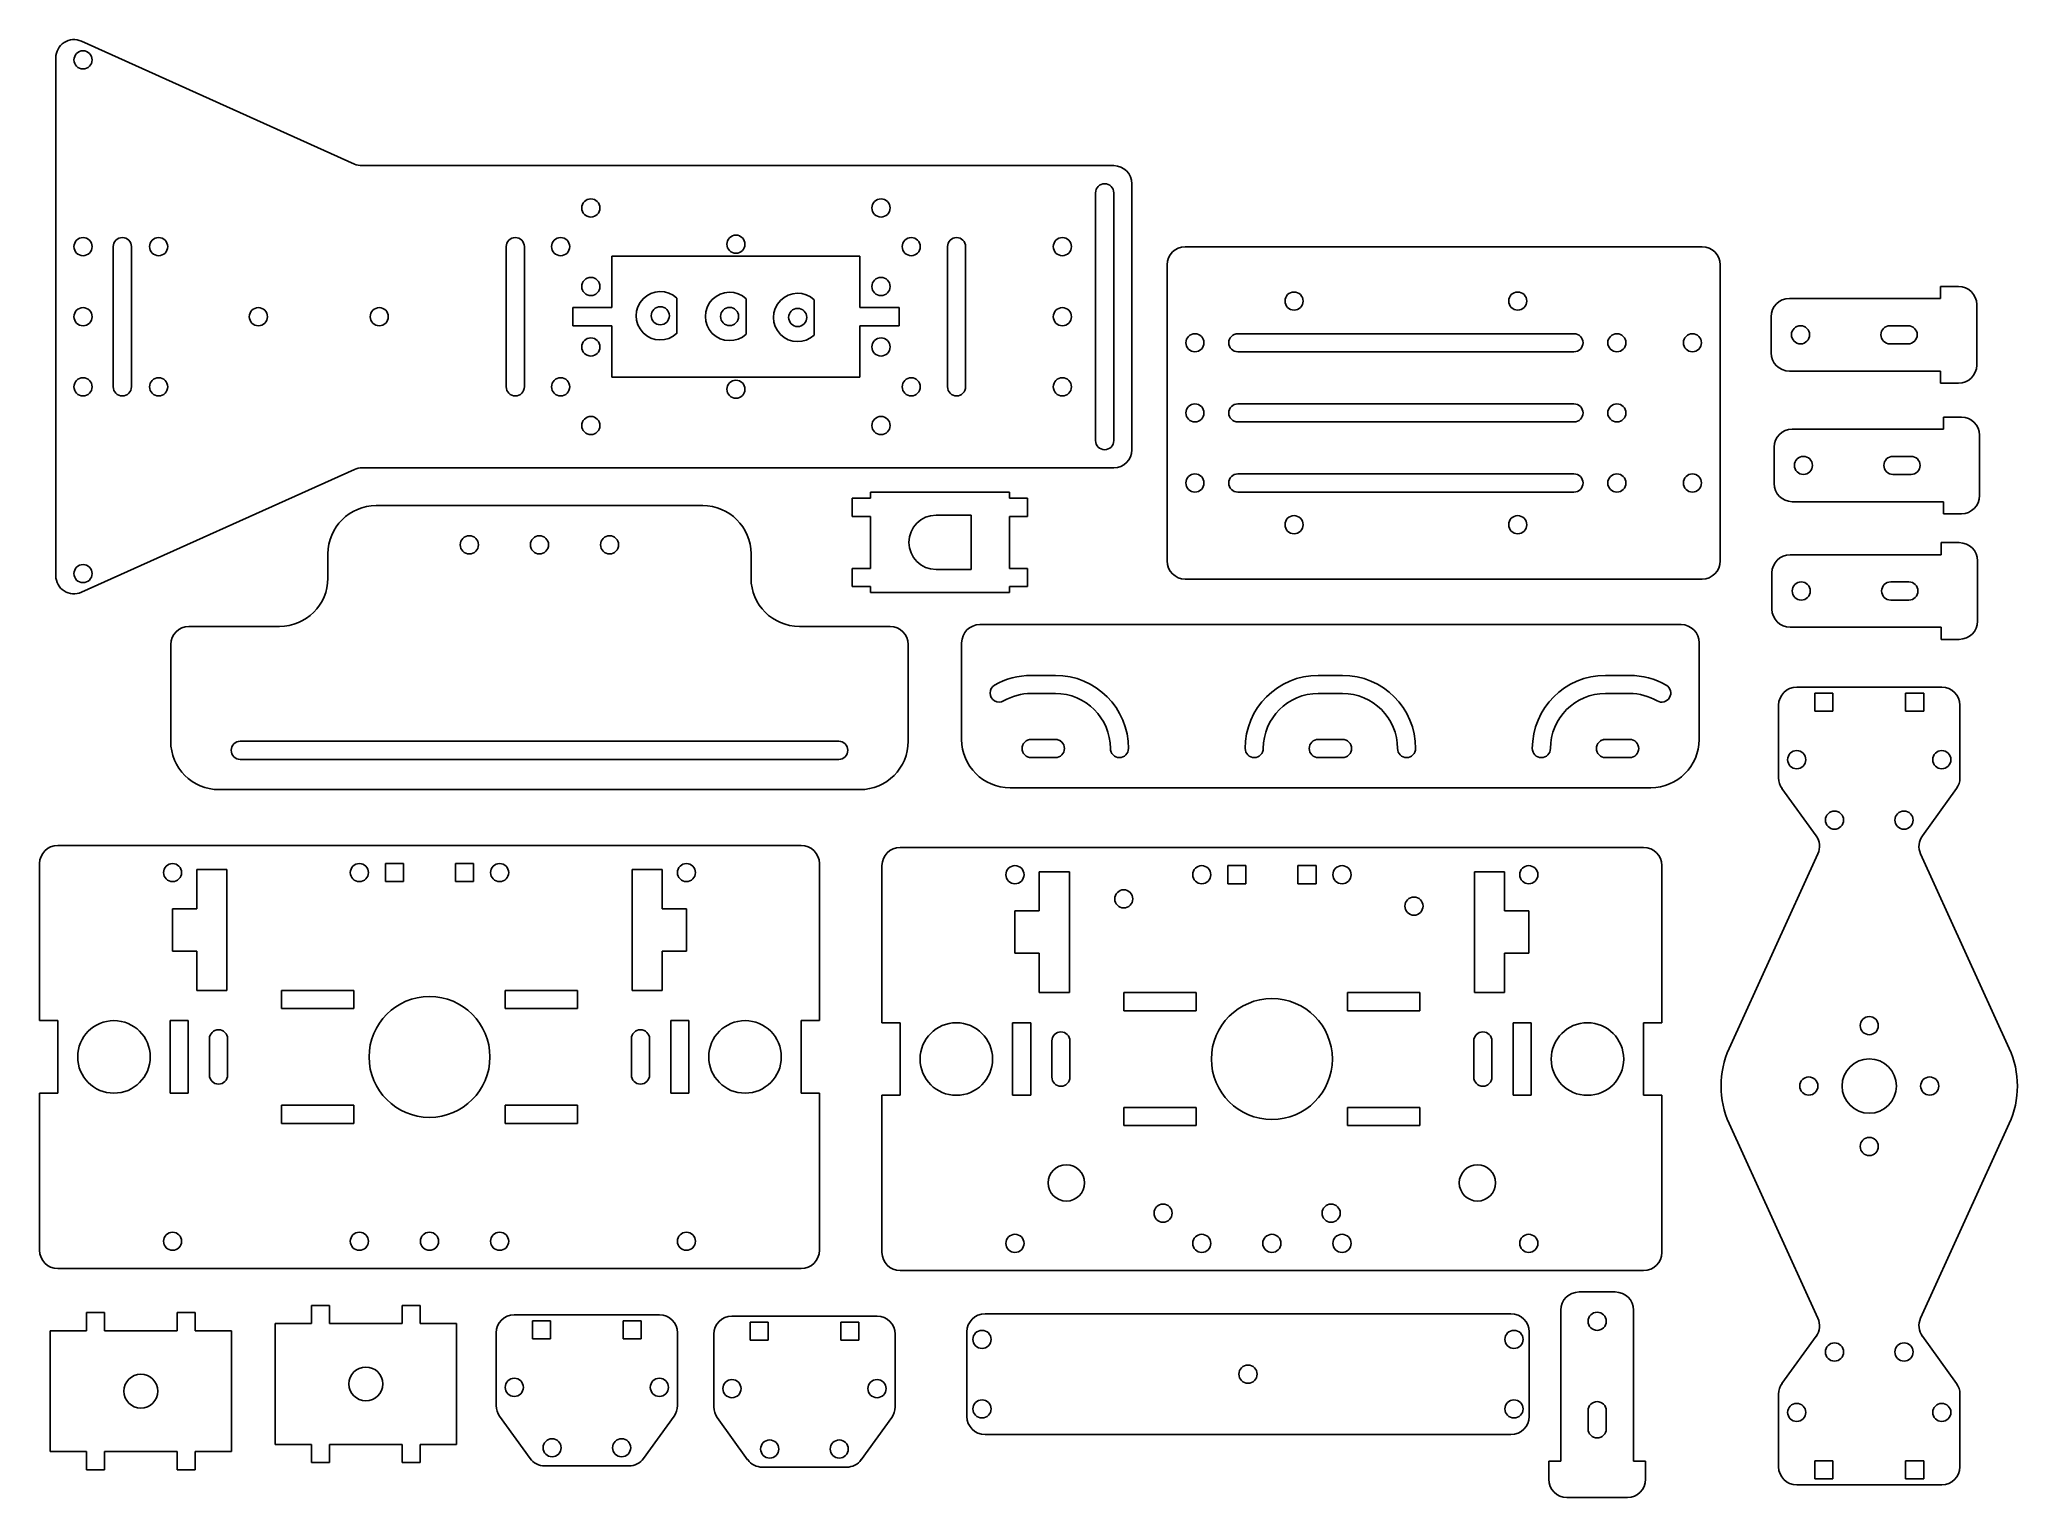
# Model space of a CAD drawing. Header units: inches. Extents: x 55 to 382, y 132 to 373.
import ezdxf

# ---------------------------------------------------------------- set-up
doc = ezdxf.new("R2010")
doc.units = ezdxf.units.IN
doc.header["$MEASUREMENT"] = 0

msp = doc.modelspace()

# ---------------------------------------------------------------- linework, layer by layer
for p, q in [((57.44, 370.22), (57.44, 284.5)), ((61.67, 372.96), (106.85, 352.63)), ((232.44, 352.36), (108.08, 352.36)), ((229.44, 347.86), (229.44, 306.86)), ((232.44, 306.86), (232.44, 347.86)), ((235.44, 349.36), (235.44, 305.36)), ((66.94, 338.96), (66.94, 315.76)), ((69.94, 315.76), (69.94, 338.96)), ((131.94, 315.76), (131.94, 338.96)), ((134.94, 338.96), (134.94, 315.76)), ((149.44, 337.36), (190.44, 337.36)), ((149.44, 328.86), (149.44, 337.36)), ((190.44, 337.36), (190.44, 328.86)), ((204.94, 338.96), (204.94, 315.76)), ((207.94, 315.76), (207.94, 338.96)), ((244.27, 338.95), (329.77, 338.95)), ((241.27, 286.95), (241.27, 335.95)), ((332.77, 335.95), (332.77, 286.95)), ((369.2, 332.37), (369.2, 330.37)), ((372.2, 332.37), (369.2, 332.37)), ((142.94, 328.86), (149.44, 328.86)), ((142.94, 328.86), (142.94, 325.86)), ((160.18, 330.42), (160.18, 324.61)), ((171.64, 330.31), (171.64, 324.5)), ((182.91, 330.14), (182.91, 324.33)), ((196.94, 328.86), (190.44, 328.86)), ((196.94, 328.86), (196.94, 325.86)), ((341.2, 327.37), (341.2, 321.37)), ((369.2, 330.37), (344.2, 330.37)), ((375.2, 329.37), (375.2, 319.37)), ((142.94, 325.86), (149.44, 325.86)), ((149.44, 317.36), (149.44, 325.86)), ((196.94, 325.86), (190.44, 325.86)), ((190.44, 325.86), (190.44, 317.36)), ((308.57, 324.55), (252.97, 324.55)), ((360.85, 325.87), (363.85, 325.87)), ((252.97, 321.55), (308.57, 321.55)), ((360.85, 322.87), (363.85, 322.87)), ((369.2, 318.37), (344.2, 318.37)), ((369.2, 316.37), (369.2, 318.37)), ((149.44, 317.36), (190.44, 317.36)), ((372.2, 316.37), (369.2, 316.37)), ((252.97, 312.95), (308.57, 312.95)), ((308.57, 309.95), (252.97, 309.95)), ((369.68, 308.76), (344.68, 308.76)), ((369.68, 310.76), (369.68, 308.76)), ((372.68, 310.76), (369.68, 310.76)), ((375.68, 307.76), (375.68, 297.76)), ((341.68, 305.76), (341.68, 299.76)), ((61.67, 281.77), (106.85, 302.1)), ((108.08, 302.36), (232.44, 302.36)), ((252.97, 301.35), (308.57, 301.35)), ((361.33, 304.26), (364.33, 304.26)), ((361.33, 301.26), (364.33, 301.26)), ((192.19, 297.33), (192.19, 298.33)), ((192.19, 298.33), (215.19, 298.33)), ((215.19, 298.33), (215.19, 297.33)), ((308.57, 298.35), (252.97, 298.35)), ((110.44, 296.12), (164.44, 296.12)), ((189.19, 297.33), (192.19, 297.33)), ((189.19, 294.33), (189.19, 297.33)), ((208.85, 294.53), (203.05, 294.53)), ((208.85, 285.53), (208.85, 294.53)), ((215.19, 297.33), (218.19, 297.33)), ((218.19, 297.33), (218.19, 294.33)), ((369.68, 296.76), (344.68, 296.76)), ((369.68, 294.76), (369.68, 296.76)), ((372.68, 294.76), (369.68, 294.76)), ((192.19, 294.33), (189.19, 294.33)), ((192.19, 285.73), (192.19, 294.33)), ((218.19, 294.33), (215.19, 294.33)), ((215.19, 294.33), (215.19, 285.73)), ((102.44, 284.12), (102.44, 288.12)), ((172.44, 284.12), (172.44, 288.12)), ((369.32, 287.98), (344.32, 287.98)), ((369.32, 289.98), (369.32, 287.98)), ((372.32, 289.98), (369.32, 289.98)), ((192.19, 285.73), (189.19, 285.73)), ((189.19, 285.73), (189.19, 282.73)), ((203.05, 285.53), (208.85, 285.53)), ((215.19, 285.73), (218.19, 285.73)), ((218.19, 285.73), (218.19, 282.73)), ((341.32, 284.98), (341.32, 278.98)), ((375.32, 286.98), (375.32, 276.98)), ((189.19, 282.73), (192.19, 282.73)), ((192.19, 281.73), (192.19, 282.73)), ((215.19, 281.73), (192.19, 281.73)), ((218.19, 282.73), (215.19, 282.73)), ((215.19, 282.73), (215.19, 281.73)), ((329.77, 283.95), (244.27, 283.95)), ((360.97, 283.48), (363.97, 283.48)), ((360.97, 280.48), (363.97, 280.48)), ((79.44, 276.12), (94.44, 276.12)), ((180.44, 276.12), (195.44, 276.12)), ((210.28, 276.42), (326.28, 276.42)), ((369.32, 275.98), (344.32, 275.98)), ((369.32, 273.98), (369.32, 275.98)), ((76.44, 257.12), (76.44, 273.12)), ((198.44, 257.12), (198.44, 273.12)), ((207.28, 257.42), (207.28, 273.42)), ((329.28, 257.42), (329.28, 273.42)), ((372.32, 273.98), (369.32, 273.98)), ((222.78, 268.02), (218.78, 268.02)), ((222.78, 265.02), (218.78, 265.02)), ((266.28, 268.02), (268.28, 268.02)), ((266.28, 265.02), (268.28, 265.02)), ((270.28, 268.02), (268.28, 268.02)), ((270.28, 265.02), (268.28, 265.02)), ((313.78, 268.02), (317.78, 268.02)), ((313.78, 265.02), (317.78, 265.02)), ((345.42, 266.07), (369.42, 266.07)), ((348.42, 262.07), (348.42, 265.07)), ((348.42, 265.07), (351.42, 265.07)), ((351.42, 265.07), (351.42, 262.07)), ((363.42, 265.07), (363.42, 262.07)), ((366.42, 265.07), (363.42, 265.07)), ((366.42, 262.07), (366.42, 265.07)), ((342.42, 251.04), (342.42, 263.07)), ((351.42, 262.07), (348.42, 262.07)), ((363.42, 262.07), (366.42, 262.07)), ((372.42, 263.07), (372.42, 251.04)), ((87.94, 257.12), (186.94, 257.12)), ((218.78, 257.42), (222.78, 257.42)), ((266.28, 257.42), (270.28, 257.42)), ((313.78, 257.42), (317.78, 257.42)), ((186.94, 254.12), (87.94, 254.12)), ((218.78, 254.42), (222.78, 254.42)), ((270.28, 254.42), (266.28, 254.42)), ((317.78, 254.42), (313.78, 254.42)), ((190.44, 249.12), (84.44, 249.12)), ((321.28, 249.42), (215.28, 249.42)), ((348.62, 241.47), (342.98, 249.28)), ((366.21, 241.47), (371.85, 249.28)), ((57.75, 239.89), (180.75, 239.89)), ((197.1, 239.54), (320.1, 239.54)), ((54.75, 210.89), (54.75, 236.89)), ((80.75, 229.39), (80.75, 235.89)), ((85.75, 235.89), (80.75, 235.89)), ((85.75, 235.89), (85.75, 215.89)), ((111.95, 236.89), (111.95, 233.89)), ((114.95, 236.89), (111.95, 236.89)), ((114.95, 233.89), (114.95, 236.89)), ((123.55, 233.89), (123.55, 236.89)), ((123.55, 236.89), (126.55, 236.89)), ((126.55, 236.89), (126.55, 233.89)), ((152.75, 235.89), (152.75, 215.89)), ((152.75, 235.89), (157.75, 235.89)), ((157.75, 229.39), (157.75, 235.89)), ((183.75, 210.89), (183.75, 236.89)), ((194.1, 210.54), (194.1, 236.54)), ((251.3, 236.54), (251.3, 233.54)), ((254.3, 236.54), (251.3, 236.54)), ((254.3, 233.54), (254.3, 236.54)), ((262.9, 233.54), (262.9, 236.54)), ((262.9, 236.54), (265.9, 236.54)), ((265.9, 236.54), (265.9, 233.54)), ((323.1, 210.54), (323.1, 236.54)), ((348.92, 238.47), (334.25, 206.29)), ((365.91, 238.47), (380.58, 206.29)), ((111.95, 233.89), (114.95, 233.89)), ((126.55, 233.89), (123.55, 233.89)), ((220.1, 229.04), (220.1, 235.54)), ((220.1, 235.54), (225.1, 235.54)), ((225.1, 235.54), (225.1, 215.54)), ((251.3, 233.54), (254.3, 233.54)), ((265.9, 233.54), (262.9, 233.54)), ((297.1, 235.54), (292.1, 235.54)), ((292.1, 235.54), (292.1, 215.54)), ((297.1, 229.04), (297.1, 235.54)), ((76.75, 222.39), (76.75, 229.39)), ((76.75, 229.39), (80.75, 229.39)), ((161.75, 229.39), (157.75, 229.39)), ((161.75, 222.39), (161.75, 229.39)), ((216.1, 222.04), (216.1, 229.04)), ((216.1, 229.04), (220.1, 229.04)), ((301.1, 229.04), (297.1, 229.04)), ((301.1, 222.04), (301.1, 229.04)), ((80.75, 222.39), (76.75, 222.39)), ((80.75, 215.89), (80.75, 222.39)), ((157.75, 215.89), (157.75, 222.39)), ((157.75, 222.39), (161.75, 222.39)), ((220.1, 222.04), (216.1, 222.04)), ((220.1, 215.54), (220.1, 222.04)), ((297.1, 215.54), (297.1, 222.04)), ((297.1, 222.04), (301.1, 222.04)), ((85.75, 215.89), (80.75, 215.89)), ((94.75, 212.89), (94.75, 215.89)), ((94.75, 215.89), (106.75, 215.89)), ((106.75, 212.89), (94.75, 212.89)), ((106.75, 215.89), (106.75, 212.89)), ((143.75, 215.89), (131.75, 215.89)), ((131.75, 215.89), (131.75, 212.89)), ((131.75, 212.89), (143.75, 212.89)), ((143.75, 212.89), (143.75, 215.89)), ((152.75, 215.89), (157.75, 215.89)), ((225.1, 215.54), (220.1, 215.54)), ((234.1, 212.54), (234.1, 215.54)), ((234.1, 215.54), (246.1, 215.54)), ((246.1, 215.54), (246.1, 212.54)), ((283.1, 215.54), (271.1, 215.54)), ((271.1, 215.54), (271.1, 212.54)), ((283.1, 212.54), (283.1, 215.54)), ((292.1, 215.54), (297.1, 215.54)), ((57.75, 210.89), (54.75, 210.89)), ((57.75, 210.89), (57.75, 198.89)), ((76.35, 210.89), (79.35, 210.89)), ((76.35, 210.89), (76.35, 198.89)), ((79.35, 210.89), (79.35, 198.89)), ((162.15, 210.89), (159.15, 210.89)), ((159.15, 210.89), (159.15, 198.89)), ((162.15, 210.89), (162.15, 198.89)), ((180.75, 210.89), (180.75, 198.89)), ((180.75, 210.89), (183.75, 210.89)), ((197.1, 210.54), (194.1, 210.54)), ((197.1, 210.54), (197.1, 198.54)), ((215.7, 210.54), (218.7, 210.54)), ((215.7, 210.54), (215.7, 198.54)), ((218.7, 210.54), (218.7, 198.54)), ((246.1, 212.54), (234.1, 212.54)), ((271.1, 212.54), (283.1, 212.54)), ((301.5, 210.54), (298.5, 210.54)), ((298.5, 210.54), (298.5, 198.54)), ((301.5, 210.54), (301.5, 198.54)), ((320.1, 210.54), (320.1, 198.54)), ((320.1, 210.54), (323.1, 210.54)), ((82.85, 207.89), (82.85, 201.89)), ((85.85, 207.89), (85.85, 201.89)), ((152.65, 207.89), (152.65, 201.89)), ((155.65, 207.89), (155.65, 201.89)), ((222.2, 207.54), (222.2, 201.54)), ((225.2, 207.54), (225.2, 201.54)), ((292, 207.54), (292, 201.54)), ((295, 207.54), (295, 201.54)), ((57.75, 198.89), (54.75, 198.89)), ((54.75, 172.89), (54.75, 198.89)), ((79.35, 198.89), (76.35, 198.89)), ((94.75, 196.89), (94.75, 193.89)), ((106.75, 196.89), (94.75, 196.89)), ((106.75, 193.89), (106.75, 196.89)), ((131.75, 193.89), (131.75, 196.89)), ((131.75, 196.89), (143.75, 196.89)), ((143.75, 196.89), (143.75, 193.89)), ((159.15, 198.89), (162.15, 198.89)), ((180.75, 198.89), (183.75, 198.89)), ((183.75, 172.89), (183.75, 198.89)), ((197.1, 198.54), (194.1, 198.54)), ((194.1, 172.54), (194.1, 198.54)), ((218.7, 198.54), (215.7, 198.54)), ((234.1, 196.54), (234.1, 193.54)), ((246.1, 196.54), (234.1, 196.54)), ((246.1, 193.54), (246.1, 196.54)), ((271.1, 193.54), (271.1, 196.54)), ((271.1, 196.54), (283.1, 196.54)), ((283.1, 196.54), (283.1, 193.54)), ((298.5, 198.54), (301.5, 198.54)), ((320.1, 198.54), (323.1, 198.54)), ((323.1, 172.54), (323.1, 198.54)), ((94.75, 193.89), (106.75, 193.89)), ((143.75, 193.89), (131.75, 193.89)), ((234.1, 193.54), (246.1, 193.54)), ((283.1, 193.54), (271.1, 193.54)), ((348.92, 161.66), (334.25, 193.85)), ((365.91, 161.66), (380.58, 193.85)), ((57.75, 169.89), (180.75, 169.89)), ((197.1, 169.54), (320.1, 169.54)), ((102.73, 163.78), (99.73, 163.78)), ((99.73, 163.78), (99.73, 160.78)), ((102.73, 160.78), (102.73, 163.78)), ((114.73, 160.78), (114.73, 163.78)), ((114.73, 163.78), (117.73, 163.78)), ((117.73, 163.78), (117.73, 160.78)), ((315.41, 166), (309.41, 166)), ((65.51, 162.59), (62.51, 162.59)), ((62.51, 162.59), (62.51, 159.59)), ((65.51, 159.59), (65.51, 162.59)), ((77.51, 159.59), (77.51, 162.59)), ((77.51, 162.59), (80.51, 162.59)), ((80.51, 162.59), (80.51, 159.59)), ((93.73, 140.78), (93.73, 160.78)), ((99.73, 160.78), (93.73, 160.78)), ((102.73, 160.78), (114.73, 160.78)), ((117.73, 160.78), (123.73, 160.78)), ((123.73, 160.78), (123.73, 140.78)), ((133.28, 162.22), (157.28, 162.22)), ((136.28, 158.22), (136.28, 161.22)), ((136.28, 161.22), (139.28, 161.22)), ((139.28, 161.22), (139.28, 158.22)), ((151.28, 161.22), (151.28, 158.22)), ((154.28, 161.22), (151.28, 161.22)), ((154.28, 158.22), (154.28, 161.22)), ((169.28, 162.01), (193.28, 162.01)), ((172.28, 158.01), (172.28, 161.01)), ((172.28, 161.01), (175.28, 161.01)), ((175.28, 161.01), (175.28, 158.01)), ((187.28, 161.01), (187.28, 158.01)), ((190.28, 161.01), (187.28, 161.01)), ((190.28, 158.01), (190.28, 161.01)), ((211.15, 162.4), (298.15, 162.4)), ((306.41, 138), (306.41, 163)), ((318.41, 138), (318.41, 163)), ((56.51, 139.59), (56.51, 159.59)), ((62.51, 159.59), (56.51, 159.59)), ((65.51, 159.59), (77.51, 159.59)), ((80.51, 159.59), (86.51, 159.59)), ((86.51, 159.59), (86.51, 139.59)), ((130.28, 147.19), (130.28, 159.22)), ((139.28, 158.22), (136.28, 158.22)), ((151.28, 158.22), (154.28, 158.22)), ((160.28, 159.22), (160.28, 147.19)), ((166.28, 146.98), (166.28, 159.01)), ((175.28, 158.01), (172.28, 158.01)), ((187.28, 158.01), (190.28, 158.01)), ((196.28, 159.01), (196.28, 146.98)), ((208.15, 145.4), (208.15, 159.4)), ((301.15, 159.4), (301.15, 145.4)), ((348.62, 158.66), (342.98, 150.85)), ((366.21, 158.66), (371.85, 150.85)), ((342.42, 137.07), (342.42, 149.1)), ((372.42, 149.1), (372.42, 137.07)), ((135.88, 138.46), (130.84, 145.43)), ((154.67, 138.46), (159.71, 145.43)), ((171.88, 138.25), (166.85, 145.22)), ((190.68, 138.25), (195.71, 145.22)), ((310.91, 146.35), (310.91, 143.35)), ((313.91, 146.35), (313.91, 143.35)), ((99.73, 140.78), (93.73, 140.78)), ((99.73, 137.78), (99.73, 140.78)), ((102.73, 140.78), (102.73, 137.78)), ((102.73, 140.78), (114.73, 140.78)), ((114.73, 140.78), (114.73, 137.78)), ((117.73, 137.78), (117.73, 140.78)), ((117.73, 140.78), (123.73, 140.78)), ((298.15, 142.4), (211.15, 142.4)), ((62.51, 139.59), (56.51, 139.59)), ((62.51, 136.59), (62.51, 139.59)), ((65.51, 139.59), (65.51, 136.59)), ((65.51, 139.59), (77.51, 139.59)), ((77.51, 139.59), (77.51, 136.59)), ((80.51, 136.59), (80.51, 139.59)), ((80.51, 139.59), (86.51, 139.59)), ((102.73, 137.78), (99.73, 137.78)), ((114.73, 137.78), (117.73, 137.78)), ((304.41, 138), (306.41, 138)), ((304.41, 135), (304.41, 138)), ((320.41, 138), (318.41, 138)), ((320.41, 135), (320.41, 138)), ((351.42, 138.07), (348.42, 138.07)), ((348.42, 138.07), (348.42, 135.07)), ((351.42, 135.07), (351.42, 138.07)), ((363.42, 135.07), (363.42, 138.07)), ((363.42, 138.07), (366.42, 138.07)), ((366.42, 138.07), (366.42, 135.07)), ((65.51, 136.59), (62.51, 136.59)), ((77.51, 136.59), (80.51, 136.59)), ((152.24, 137.22), (138.31, 137.22)), ((188.25, 137.01), (174.32, 137.01)), ((348.42, 135.07), (351.42, 135.07)), ((366.42, 135.07), (363.42, 135.07)), ((317.41, 132), (307.41, 132)), ((369.42, 134.07), (345.42, 134.07))]:
    msp.add_line(p, q)
for centre, radius in [((61.94, 369.86), 1.5), ((145.94, 345.36), 1.5), ((193.94, 345.36), 1.5), ((61.94, 338.96), 1.5), ((74.44, 338.96), 1.5), ((140.94, 338.96), 1.5), ((169.94, 339.36), 1.5), ((198.94, 338.96), 1.5), ((223.94, 338.96), 1.5), ((145.94, 332.36), 1.5), ((193.94, 332.36), 1.5), ((262.27, 329.95), 1.5), ((299.27, 329.95), 1.5), ((61.94, 327.36), 1.5), ((90.94, 327.36), 1.5), ((110.94, 327.36), 1.5), ((157.43, 327.52), 1.5), ((168.89, 327.4), 1.5), ((180.16, 327.24), 1.5), ((223.94, 327.36), 1.5), ((245.87, 323.05), 1.5), ((315.67, 323.05), 1.5), ((328.17, 323.05), 1.5), ((346.05, 324.37), 1.5), ((145.94, 322.36), 1.5), ((193.94, 322.36), 1.5), ((61.94, 315.76), 1.5), ((74.44, 315.76), 1.5), ((140.94, 315.76), 1.5), ((169.94, 315.36), 1.5), ((198.94, 315.76), 1.5), ((223.94, 315.76), 1.5), ((145.94, 309.36), 1.5), ((193.94, 309.36), 1.5), ((245.87, 311.45), 1.5), ((315.67, 311.45), 1.5), ((245.87, 299.85), 1.5), ((315.67, 299.85), 1.5), ((328.17, 299.85), 1.5), ((346.53, 302.76), 1.5), ((262.27, 292.95), 1.5), ((299.27, 292.95), 1.5), ((125.84, 289.62), 1.5), ((137.44, 289.62), 1.5), ((149.04, 289.62), 1.5), ((61.94, 284.86), 1.5), ((346.17, 281.98), 1.5), ((345.42, 254.07), 1.5), ((369.42, 254.07), 1.5), ((351.67, 244.07), 1.5), ((363.17, 244.07), 1.5), ((76.75, 235.39), 1.5), ((107.65, 235.39), 1.5), ((130.85, 235.39), 1.5), ((161.75, 235.39), 1.5), ((216.1, 235.04), 1.5), ((247, 235.04), 1.5), ((270.2, 235.04), 1.5), ((301.1, 235.04), 1.5), ((234.1, 231.04), 1.5), ((282.1, 229.84), 1.5), ((119.25, 204.89), 10), ((258.6, 204.54), 10), ((67.05, 204.89), 6), ((171.45, 204.89), 6), ((206.4, 204.54), 6), ((310.8, 204.54), 6), ((357.42, 210.07), 1.5), ((357.42, 200.07), 4.5), ((347.42, 200.07), 1.5), ((367.42, 200.07), 1.5), ((357.42, 190.07), 1.5), ((224.6, 184.04), 3), ((292.6, 184.04), 3), ((240.6, 179.04), 1.5), ((268.4, 179.04), 1.5), ((76.75, 174.39), 1.5), ((107.65, 174.39), 1.5), ((119.25, 174.39), 1.5), ((130.85, 174.39), 1.5), ((161.75, 174.39), 1.5), ((216.1, 174.04), 1.5), ((247, 174.04), 1.5), ((258.6, 174.04), 1.5), ((270.2, 174.04), 1.5), ((301.1, 174.04), 1.5), ((312.41, 161.15), 1.5), ((210.65, 158.15), 1.5), ((298.65, 158.15), 1.5), ((351.67, 156.07), 1.5), ((363.17, 156.07), 1.5), ((254.65, 152.4), 1.5), ((71.51, 149.59), 2.8), ((108.73, 150.78), 2.8), ((133.28, 150.22), 1.5), ((157.28, 150.22), 1.5), ((169.28, 150.01), 1.5), ((193.28, 150.01), 1.5), ((210.65, 146.65), 1.5), ((298.65, 146.65), 1.5), ((345.42, 146.07), 1.5), ((369.42, 146.07), 1.5), ((139.53, 140.22), 1.5), ((151.03, 140.22), 1.5), ((175.53, 140.01), 1.5), ((187.03, 140.01), 1.5)]:
    msp.add_circle(centre, radius)
for centre, radius, start, end in [((60.44, 370.22), 3, 65.7723, 180), ((108.08, 355.36), 3, 245.7723, 270), ((232.44, 349.36), 3, 0, 90), ((230.94, 347.86), 1.5, 0, 180), ((68.44, 338.96), 1.5, 0, 180), ((133.44, 338.96), 1.5, 0, 180), ((206.44, 338.96), 1.5, 0, 180), ((244.27, 335.95), 3, 90, 180), ((329.77, 335.95), 3, 0, 90), ((157.43, 327.52), 4, 46.5675, 313.4325), ((168.89, 327.4), 4, 46.5675, 313.4325), ((180.16, 327.24), 4, 46.5675, 313.4325), ((372.2, 329.37), 3, 0, 90), ((344.2, 327.37), 3, 90, 180), ((252.97, 323.05), 1.5, 90, 270), ((308.57, 323.05), 1.5, 270, 90), ((360.85, 324.37), 1.5, 90, 270), ((363.85, 324.37), 1.5, 270, 90), ((344.2, 321.37), 3, 180, 270), ((372.2, 319.37), 3, 270, 0), ((68.44, 315.76), 1.5, 180, 0), ((133.44, 315.76), 1.5, 180, 0), ((206.44, 315.76), 1.5, 180, 0), ((252.97, 311.45), 1.5, 90, 270), ((308.57, 311.45), 1.5, 270, 90), ((344.68, 305.76), 3, 90, 180), ((372.68, 307.76), 3, 0, 90), ((230.94, 306.86), 1.5, 180, 0), ((232.44, 305.36), 3, 270, 0), ((108.08, 299.36), 3, 90, 114.2277), ((252.97, 299.85), 1.5, 90, 270), ((308.57, 299.85), 1.5, 270, 90), ((361.33, 302.76), 1.5, 90, 270), ((364.33, 302.76), 1.5, 270, 90), ((344.68, 299.76), 3, 180, 270), ((372.68, 297.76), 3, 270, 0), ((110.44, 288.12), 8, 90, 180), ((164.44, 288.12), 8, 0, 90), ((203.05, 290.03), 4.5, 90, 270), ((344.32, 284.98), 3, 90, 180), ((372.32, 286.98), 3, 0, 90), ((244.27, 286.95), 3, 180, 270), ((329.77, 286.95), 3, 270, 0), ((60.44, 284.5), 3, 180, 294.2277), ((94.44, 284.12), 8, 270, 0), ((180.44, 284.12), 8, 180, 270), ((360.97, 281.98), 1.5, 90, 270), ((363.97, 281.98), 1.5, 270, 90), ((344.32, 278.98), 3, 180, 270), ((79.44, 273.12), 3, 90, 180), ((195.44, 273.12), 3, 0, 90), ((210.28, 273.42), 3, 90, 180), ((326.28, 273.42), 3, 0, 90), ((372.32, 276.98), 3, 270, 0), ((213.48, 265.1), 1.5, 120, 300), ((218.78, 255.92), 12.1, 90, 120), ((218.78, 255.92), 9.1, 90, 120), ((222.78, 255.92), 12.1, 0, 90), ((222.78, 255.92), 9.1, 0, 90), ((266.28, 255.92), 12.1, 90, 180), ((266.28, 255.92), 9.1, 90, 180), ((270.28, 255.92), 12.1, 0, 90), ((270.28, 255.92), 9.1, 0, 90), ((313.78, 255.92), 12.1, 90, 180), ((313.78, 255.92), 9.1, 90, 180), ((317.78, 255.92), 12.1, 60, 90), ((317.78, 255.92), 9.1, 60, 90), ((323.08, 265.1), 1.5, 240, 60), ((345.42, 263.07), 3, 90, 180), ((369.42, 263.07), 3, 0, 90), ((84.44, 257.12), 8, 180, 270), ((87.94, 255.62), 1.5, 90, 270), ((186.94, 255.62), 1.5, 270, 90), ((190.44, 257.12), 8, 270, 0), ((215.28, 257.42), 8, 180, 270), ((218.78, 255.92), 1.5, 90, 270), ((218.78, 255.92), 1.5, 90, 270), ((222.78, 255.92), 1.5, 30, 90), ((222.78, 255.92), 1.5, 270, 90), ((233.38, 255.92), 1.5, 180, 0), ((255.68, 255.92), 1.5, 180, 0), ((266.28, 255.92), 1.5, 90, 270), ((270.28, 255.92), 1.5, 270, 90), ((280.88, 255.92), 1.5, 180, 0), ((303.18, 255.92), 1.5, 180, 0), ((313.78, 255.92), 1.5, 90, 270), ((313.78, 255.92), 1.5, 90, 150), ((317.78, 255.92), 1.5, 270, 90), ((321.28, 257.42), 8, 270, 0), ((345.42, 251.04), 3, 180, 215.8377), ((369.42, 251.04), 3, 324.1623, 0), ((57.75, 236.89), 3, 90, 180), ((180.75, 236.89), 3, 0, 90), ((197.1, 236.54), 3, 90, 180), ((320.1, 236.54), 3, 0, 90), ((346.19, 239.72), 3, 335.5014, 35.8377), ((368.64, 239.72), 3, 144.1623, 204.4986), ((84.35, 207.89), 1.5, 0, 180), ((154.15, 207.89), 1.5, 0, 180), ((223.7, 207.54), 1.5, 0, 180), ((293.5, 207.54), 1.5, 0, 180), ((347.9, 200.07), 15, 155.5014, 204.4986), ((366.93, 200.07), 15, 335.5014, 24.4986), ((84.35, 201.89), 1.5, 180, 0), ((154.15, 201.89), 1.5, 180, 0), ((223.7, 201.54), 1.5, 180, 0), ((293.5, 201.54), 1.5, 180, 0), ((57.75, 172.89), 3, 180, 270), ((180.75, 172.89), 3, 270, 0), ((197.1, 172.54), 3, 180, 270), ((320.1, 172.54), 3, 270, 0), ((309.41, 163), 3, 90, 180), ((315.41, 163), 3, 0, 90), ((133.28, 159.22), 3, 90, 180), ((157.28, 159.22), 3, 0, 90), ((169.28, 159.01), 3, 90, 180), ((193.28, 159.01), 3, 0, 90), ((211.15, 159.4), 3, 90, 180), ((298.15, 159.4), 3, 0, 90), ((346.19, 160.41), 3, 324.1623, 24.4986), ((368.64, 160.41), 3, 155.5014, 215.8377), ((345.42, 149.1), 3, 144.1623, 180), ((369.42, 149.1), 3, 0, 35.8377), ((312.41, 146.35), 1.5, 0, 180), ((133.28, 147.19), 3, 180, 215.8377), ((157.28, 147.19), 3, 324.1623, 0), ((169.28, 146.98), 3, 180, 215.8377), ((193.28, 146.98), 3, 324.1623, 0), ((211.15, 145.4), 3, 180, 270), ((298.15, 145.4), 3, 270, 0), ((312.41, 143.35), 1.5, 180, 0), ((138.31, 140.22), 3, 215.8377, 270), ((152.24, 140.22), 3, 270, 324.1623), ((174.32, 140.01), 3, 215.8377, 270), ((188.25, 140.01), 3, 270, 324.1623), ((307.41, 135), 3, 180, 270), ((317.41, 135), 3, 270, 0), ((345.42, 137.07), 3, 180, 270), ((369.42, 137.07), 3, 270, 0)]:
    msp.add_arc(centre, radius, start, end)

doc.saveas('drawing.dxf')
